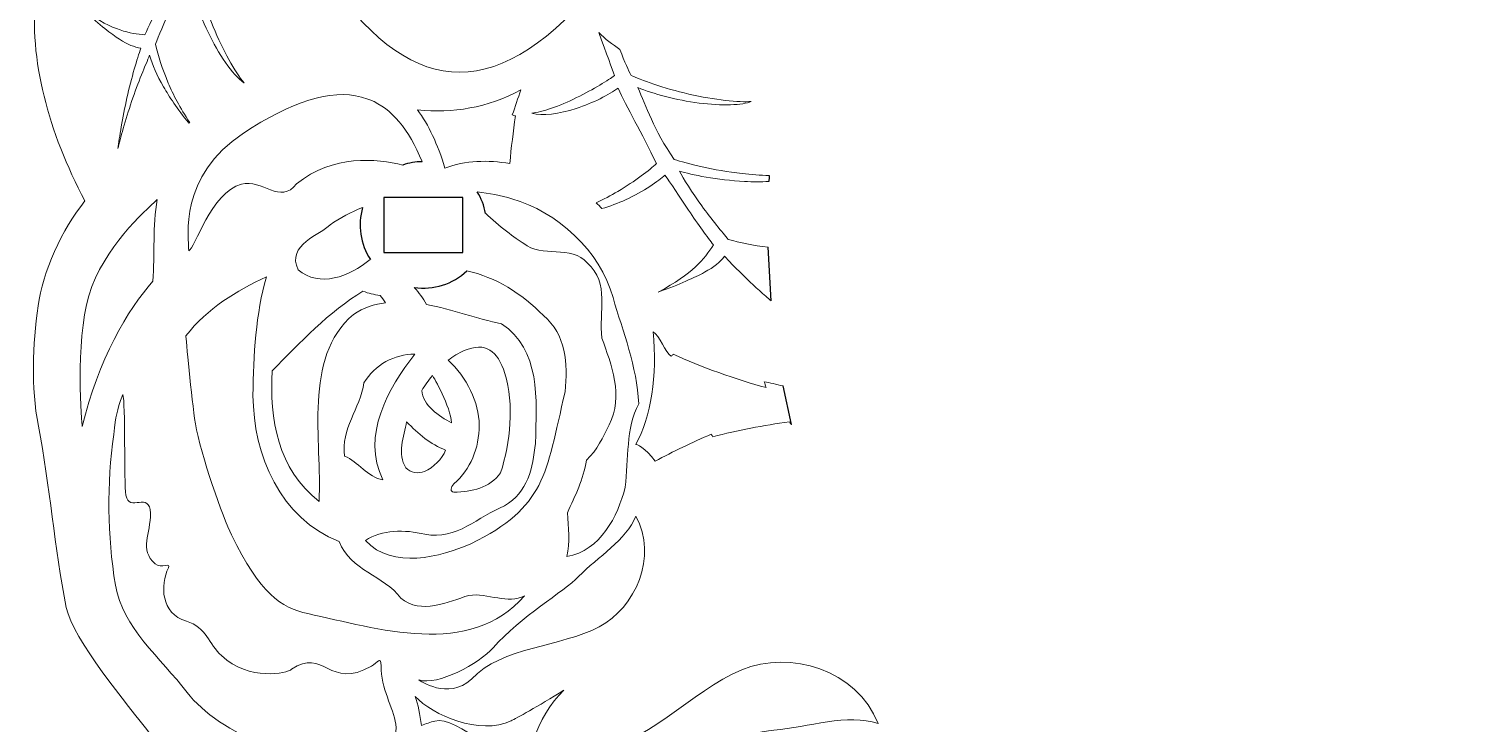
# Model space of a CAD drawing. Header units: millimetres. Extents: x 32 to 2906, y -191 to 651.
# Drawn here: x 31.8 to 306.7, y 208.8 to 340.5 of the extents above; entities that cross this region are included whole.
import ezdxf

# ---------------------------------------------------------------- set-up
doc = ezdxf.new("R2010")
doc.units = ezdxf.units.MM
doc.header["$MEASUREMENT"] = 0
doc.layers.add('Layer1', color=2, linetype='Continuous')

msp = doc.modelspace()

# ---------------------------------------------------------------- linework, layer by layer
at = {"lineweight": 9}
for points, knots in [([(326.16, 598.39), (326.16, 598.41), (326.15, 598.43), (326.15, 598.45), (326.15, 598.45), (336.06, 602.24), (344.12, 608.31), (355.26, 605.96), (355.26, 605.96), (364.96, 603.91), (372.09, 598.58), (376.52, 588.76), (376.52, 588.76), (380.18, 590.47), (384.1, 591.71), (388.08, 592.24), (388.08, 592.24), (394.66, 593.11), (410.94, 595.98), (416.66, 594.02), (416.66, 594.02), (427.66, 590.25), (438.17, 585.22), (449.13, 581.39), (449.13, 581.39), (456.38, 578.87), (462.88, 574.69), (468.92, 570.04), (468.92, 570.04), (473.94, 566.17), (479.25, 558.79), (481.68, 552.39), (481.68, 552.39), (495.09, 551.89), (507.3, 549.54), (518.05, 541.88), (518.05, 541.88), (531.31, 532.42), (543.67, 519.59), (539.01, 501.16), (539.01, 501.16), (538.49, 499.11), (543.29, 501.06), (545.14, 500.69), (545.14, 500.69), (554.88, 498.72), (567.78, 491.31), (574.46, 483.96), (574.46, 483.96), (592.78, 463.81), (604.38, 436.15), (615.18, 411.42), (615.18, 411.42), (618.58, 403.63), (616.34, 379.74), (615.87, 370.4), (615.87, 370.4), (615.7, 367.1), (615.19, 363.81), (614.41, 360.59), (614.41, 360.59), (630.31, 355.52), (635.56, 337.86), (634.52, 320.76), (634.52, 320.76), (633.81, 309.2), (629.12, 298.82), (620.46, 287.71), (620.46, 287.71), (621.96, 286.27), (623.47, 284.7), (624.53, 283.14), (624.53, 283.14), (629.4, 275.95), (632.9, 263.49), (632.58, 254.83), (632.58, 254.83), (632.22, 245.33), (631.04, 235.77), (627.69, 226.83), (627.69, 226.83), (622.57, 213.15), (618.98, 198.96), (613.79, 185.3), (613.79, 185.3), (612.12, 180.95), (591.45, 161.34), (591.47, 161.33), (591.47, 161.33), (590.05, 152.52), (591.93, 146.07), (586.5, 137.73), (586.5, 137.73), (579.78, 127.41), (573.27, 121.13), (557.9, 122.57), (557.9, 122.57), (557.54, 118.55), (556.65, 114.53), (555.12, 110.81), (555.12, 110.81), (552.57, 104.65), (546.99, 89.19), (542.37, 85.16), (542.37, 85.16), (533.61, 77.53), (524, 70.95), (515.2, 63.36), (515.2, 63.36), (509.4, 58.35), (502.52, 54.81), (495.47, 51.9), (495.47, 51.9), (489.61, 49.48), (480.55, 48.57), (473.8, 49.67), (473.8, 49.67), (466.77, 38.44), (457.04, 26.87), (444.81, 21.74), (444.81, 21.74), (430.47, 15.72), (413.77, 13.21), (400.78, 25.64), (400.78, 25.64), (399.72, 23.8), (398.55, 21.99), (397.3, 20.57), (397.3, 20.57), (390.73, 13.11), (377.87, 5.65), (368.16, 3.54), (368.16, 3.54), (357.47, 1.22), (346.45, -0.22), (335.51, 0.94), (335.51, 0.94), (318.71, 2.74), (301.77, 2.66), (284.97, 4.54), (284.97, 4.54), (276.63, 5.49), (256.91, 19.42), (249.11, 24.46), (249.11, 24.46), (246.34, 26.26), (243.74, 28.55), (241.34, 30.84), (241.34, 30.84), (223.91, 19.19), (210.88, 24.2), (197.87, 32.55), (197.87, 32.55), (187.34, 39.32), (180.28, 49.3), (175.21, 61.83), (175.21, 61.83), (173.21, 61.25), (171.09, 60.73), (169.2, 60.59), (169.2, 60.59), (160.55, 59.96), (148.01, 63.16), (140.67, 67.78), (140.67, 67.78), (132.62, 72.84), (124.93, 78.63), (118.86, 86.01), (118.86, 86.01), (109.58, 97.28), (99.08, 107.49), (89.85, 118.81), (89.85, 118.81), (85.58, 124.07), (82.14, 141.49), (80.3, 150.16), (80.3, 150.16), (80.29, 150.15), (80.27, 150.14), (80.25, 150.13), (80.25, 150.13), (72.55, 156.41), (65.58, 159.95), (61.54, 167.3), (61.54, 167.3), (55.54, 178.25), (57.25, 184.84), (63.47, 198.58), (63.47, 198.58), (60.16, 200.9), (57.12, 203.68), (54.67, 206.87), (54.67, 206.87), (50.61, 212.15), (40.01, 224.72), (38.84, 230.73), (38.84, 230.73), (36.6, 242.13), (35.71, 253.75), (33.54, 265.16), (33.54, 265.16), (32.1, 272.69), (32.47, 280.42), (33.48, 287.97), (33.48, 287.97), (34.32, 294.26), (38.06, 302.56), (42.38, 307.85), (42.38, 307.85), (35.39, 321.04), (31.76, 334.5), (33.03, 347.38), (33.03, 347.38), (34.37, 360.91), (42.38, 380.44), (58.08, 383.11), (58.08, 383.11), (57.02, 384.95), (56.03, 386.87), (55.43, 388.65), (55.43, 388.65), (52.26, 398.07), (52.23, 412.95), (55.25, 422.41), (55.25, 422.41), (58.59, 432.84), (62.84, 443.09), (69.33, 451.98), (69.33, 451.98), (79.28, 465.63), (87.69, 480.34), (97.72, 493.95), (97.72, 493.95), (102.71, 500.71), (124.63, 510.82), (132.89, 515.05), (132.89, 515.05), (135.84, 516.56), (138.94, 517.76), (142.12, 518.7), (142.12, 518.7), (138.79, 533.9), (149.03, 544.31), (161.29, 553.3), (161.29, 553.3), (172.33, 561.39), (188.95, 562.22), (202.21, 560.37), (202.21, 560.37), (202.71, 562.39), (203.31, 564.49), (204.13, 566.19), (204.13, 566.19), (207.92, 574), (216.96, 583.26), (224.63, 587.31), (224.63, 587.31), (233.03, 591.74), (241.9, 595.51), (251.32, 597.08), (251.32, 597.08), (265.72, 599.48), (279.81, 603.47), (294.23, 605.8), (294.23, 605.8), (300.85, 606.86), (317.71, 601.14), (326.16, 598.39)], [0, 0, 0, 0, 0.014706, 0.014706, 0.014706, 0.014706, 0.029412, 0.029412, 0.029412, 0.029412, 0.044118, 0.044118, 0.044118, 0.044118, 0.058824, 0.058824, 0.058824, 0.058824, 0.073529, 0.073529, 0.073529, 0.073529, 0.088235, 0.088235, 0.088235, 0.088235, 0.102941, 0.102941, 0.102941, 0.102941, 0.117647, 0.117647, 0.117647, 0.117647, 0.132353, 0.132353, 0.132353, 0.132353, 0.147059, 0.147059, 0.147059, 0.147059, 0.161765, 0.161765, 0.161765, 0.161765, 0.176471, 0.176471, 0.176471, 0.176471, 0.191176, 0.191176, 0.191176, 0.191176, 0.205882, 0.205882, 0.205882, 0.205882, 0.220588, 0.220588, 0.220588, 0.220588, 0.235294, 0.235294, 0.235294, 0.235294, 0.25, 0.25, 0.25, 0.25, 0.264706, 0.264706, 0.264706, 0.264706, 0.279412, 0.279412, 0.279412, 0.279412, 0.294118, 0.294118, 0.294118, 0.294118, 0.308824, 0.308824, 0.308824, 0.308824, 0.323529, 0.323529, 0.323529, 0.323529, 0.338235, 0.338235, 0.338235, 0.338235, 0.352941, 0.352941, 0.352941, 0.352941, 0.367647, 0.367647, 0.367647, 0.367647, 0.382353, 0.382353, 0.382353, 0.382353, 0.397059, 0.397059, 0.397059, 0.397059, 0.411765, 0.411765, 0.411765, 0.411765, 0.426471, 0.426471, 0.426471, 0.426471, 0.441176, 0.441176, 0.441176, 0.441176, 0.455882, 0.455882, 0.455882, 0.455882, 0.470588, 0.470588, 0.470588, 0.470588, 0.485294, 0.485294, 0.485294, 0.485294, 0.5, 0.5, 0.5, 0.5, 0.514706, 0.514706, 0.514706, 0.514706, 0.529412, 0.529412, 0.529412, 0.529412, 0.544118, 0.544118, 0.544118, 0.544118, 0.558824, 0.558824, 0.558824, 0.558824, 0.573529, 0.573529, 0.573529, 0.573529, 0.588235, 0.588235, 0.588235, 0.588235, 0.602941, 0.602941, 0.602941, 0.602941, 0.617647, 0.617647, 0.617647, 0.617647, 0.632353, 0.632353, 0.632353, 0.632353, 0.647059, 0.647059, 0.647059, 0.647059, 0.661765, 0.661765, 0.661765, 0.661765, 0.676471, 0.676471, 0.676471, 0.676471, 0.691176, 0.691176, 0.691176, 0.691176, 0.705882, 0.705882, 0.705882, 0.705882, 0.720588, 0.720588, 0.720588, 0.720588, 0.735294, 0.735294, 0.735294, 0.735294, 0.75, 0.75, 0.75, 0.75, 0.764706, 0.764706, 0.764706, 0.764706, 0.779412, 0.779412, 0.779412, 0.779412, 0.794118, 0.794118, 0.794118, 0.794118, 0.808824, 0.808824, 0.808824, 0.808824, 0.823529, 0.823529, 0.823529, 0.823529, 0.838235, 0.838235, 0.838235, 0.838235, 0.852941, 0.852941, 0.852941, 0.852941, 0.867647, 0.867647, 0.867647, 0.867647, 0.882353, 0.882353, 0.882353, 0.882353, 0.897059, 0.897059, 0.897059, 0.897059, 0.911765, 0.911765, 0.911765, 0.911765, 0.926471, 0.926471, 0.926471, 0.926471, 0.941176, 0.941176, 0.941176, 0.941176, 0.955882, 0.955882, 0.955882, 0.955882, 0.970588, 0.970588, 0.970588, 0.970588, 1, 1, 1, 1]), ([(84.81, 355.55), (73.62, 373.93), (83.49, 388.01), (85.04, 391.35), (85.04, 391.35), (86.36, 390.17), (83.68, 374.15), (90.31, 368.55), (90.31, 368.55), (94.9, 364.68), (102.45, 369.14), (104.06, 361.92), (104.06, 361.92), (112.8, 343.88), (135.14, 343.88), (135.14, 343.88), (135.14, 343.88), (116.36, 324.7), (100.51, 329.76), (84.81, 355.55)], [0, 0, 0, 0, 0.166667, 0.166667, 0.166667, 0.166667, 0.333333, 0.333333, 0.333333, 0.333333, 0.5, 0.5, 0.5, 0.5, 0.666667, 0.666667, 0.666667, 0.666667, 1, 1, 1, 1]), ([(69.44, 361.26), (67.6, 359.01), (65.42, 356.26), (63.35, 352.14), (63.35, 352.14), (63.72, 349.96), (64.88, 345.34), (66.72, 340.86), (66.72, 340.86), (68.47, 336.49), (70.88, 332.25), (72.57, 330.25), (72.57, 330.25), (72.56, 330.25), (72.55, 330.24), (72.53, 330.23), (72.53, 330.23), (70.35, 331.87), (67.67, 335.76), (65.74, 339.85), (65.74, 339.85), (63.72, 344.03), (62.45, 348.38), (62.03, 350.38), (62.03, 350.38), (61.2, 349.24), (59.85, 346.82), (58.64, 344.26), (58.64, 344.26), (57.41, 341.71), (56.35, 339.05), (55.76, 337.6), (55.76, 337.6), (56.32, 335.35), (56.99, 332.99), (58.18, 330.21), (58.18, 330.21), (59.13, 328.02), (60.39, 325.55), (62.26, 322.73), (62.26, 322.73), (62.21, 322.68), (62.15, 322.62), (62.1, 322.57), (62.1, 322.57), (59.83, 325.41), (58.38, 327.62), (57.3, 329.47), (57.3, 329.47), (55.98, 331.76), (55.27, 333.53), (54.65, 335.48), (54.65, 335.48), (53.88, 333.72), (52.44, 330.26), (51.24, 326.72), (51.24, 326.72), (50.03, 323.2), (49.07, 319.6), (48.64, 317.8), (48.64, 317.8), (48.9, 319.78), (49.49, 323.64), (50.35, 327.42), (50.35, 327.42), (51.17, 331.19), (52.32, 334.9), (52.99, 336.83), (52.99, 336.83), (51.72, 337.02), (50.55, 337.48), (48.94, 338.52), (48.94, 338.52), (47.35, 339.56), (45.26, 341.16), (42.27, 343.8), (42.27, 343.8), (47.89, 340.12), (50.89, 339.59), (53.77, 339.37), (53.77, 339.37), (54.38, 340.82), (55.61, 343.37), (56.91, 345.87), (56.91, 345.87), (58.22, 348.37), (59.58, 350.82), (60.25, 352.24), (60.25, 352.24), (58.93, 352.7), (56.12, 354.08), (53.41, 356.11), (53.41, 356.11), (50.68, 358.14), (48.07, 360.83), (47.09, 363.6), (47.09, 363.6), (48.34, 361.83), (51.15, 359.69), (54.02, 357.95), (54.02, 357.95), (56.91, 356.21), (59.86, 354.89), (61.29, 354.46), (61.29, 354.46), (64.18, 358.45), (66.53, 362.17), (68.48, 364.92), (68.48, 364.92), (68.71, 363.73), (69.04, 362.5), (69.44, 361.26)], [0, 0, 0, 0, 0.034483, 0.034483, 0.034483, 0.034483, 0.068966, 0.068966, 0.068966, 0.068966, 0.103448, 0.103448, 0.103448, 0.103448, 0.137931, 0.137931, 0.137931, 0.137931, 0.172414, 0.172414, 0.172414, 0.172414, 0.206897, 0.206897, 0.206897, 0.206897, 0.241379, 0.241379, 0.241379, 0.241379, 0.275862, 0.275862, 0.275862, 0.275862, 0.310345, 0.310345, 0.310345, 0.310345, 0.344828, 0.344828, 0.344828, 0.344828, 0.37931, 0.37931, 0.37931, 0.37931, 0.413793, 0.413793, 0.413793, 0.413793, 0.448276, 0.448276, 0.448276, 0.448276, 0.482759, 0.482759, 0.482759, 0.482759, 0.517241, 0.517241, 0.517241, 0.517241, 0.551724, 0.551724, 0.551724, 0.551724, 0.586207, 0.586207, 0.586207, 0.586207, 0.62069, 0.62069, 0.62069, 0.62069, 0.655172, 0.655172, 0.655172, 0.655172, 0.689655, 0.689655, 0.689655, 0.689655, 0.724138, 0.724138, 0.724138, 0.724138, 0.758621, 0.758621, 0.758621, 0.758621, 0.793103, 0.793103, 0.793103, 0.793103, 0.827586, 0.827586, 0.827586, 0.827586, 0.862069, 0.862069, 0.862069, 0.862069, 0.896552, 0.896552, 0.896552, 0.896552, 0.931034, 0.931034, 0.931034, 0.931034, 1, 1, 1, 1]), ([(172.58, 288.89), (172.25, 289.18), (171.91, 289.48), (171.57, 289.77), (171.57, 289.77), (168.29, 292.61), (165.26, 295.7), (163.72, 297.38), (163.72, 297.38), (162.85, 296.24), (161.78, 295.34), (159.91, 294.31), (159.91, 294.31), (158.03, 293.29), (155.34, 292.1), (151.15, 290.55), (151.15, 290.55), (157.77, 294.12), (159.89, 296.8), (161.63, 299.51), (161.63, 299.51), (160.53, 300.88), (158.68, 303.45), (156.92, 306.07), (156.92, 306.07), (155.15, 308.68), (153.47, 311.33), (152.42, 312.73), (152.42, 312.73), (151.27, 311.69), (148.42, 309.67), (144.97, 308.07), (144.97, 308.07), (143.53, 307.41), (142, 306.82), (140.46, 306.4), (140.46, 306.4), (140.11, 306.78), (139.75, 307.14), (139.37, 307.5), (139.37, 307.5), (140.73, 308.12), (142.14, 308.86), (143.49, 309.66), (143.49, 309.66), (146.73, 311.58), (149.61, 313.77), (150.8, 314.95), (150.8, 314.95), (148.01, 320.78), (145.16, 325.67), (143.55, 329.26), (143.55, 329.26), (141.86, 328.02), (138.77, 326.42), (135.58, 325.39), (135.58, 325.39), (132.38, 324.35), (129.1, 323.88), (127.2, 324.51), (127.2, 324.51), (128.99, 324.6), (132.46, 325.87), (135.67, 327.44), (135.67, 327.44), (138.89, 329), (141.83, 330.83), (142.83, 331.64), (142.83, 331.64), (142.5, 332.8), (141.28, 335.83), (139.85, 339.79), (141.09, 338.59), (142.45, 337.52), (143.89, 336.56), (143.89, 336.56), (144.77, 334.21), (145.54, 332.47), (146, 331.66), (146, 331.66), (147.67, 330.88), (152.21, 329.19), (156.98, 328.12), (156.98, 328.12), (161.73, 327.01), (166.68, 326.52), (168.76, 326.71), (168.76, 326.71), (167.23, 326), (163.21, 325.86), (158.91, 326.42), (158.91, 326.42), (154.61, 326.94), (150.07, 328.2), (147.31, 329.34), (147.31, 329.34), (148.83, 325.86), (150.27, 321.35), (154.18, 315.73), (154.18, 315.73), (156.52, 314.94), (161.68, 313.62), (167.07, 313.05), (167.07, 313.05), (168.79, 312.85), (170.54, 312.72), (172.21, 312.67)], [0.5235958, 0.5235958, 0.5235958, 0.5235958, 0.5263158, 0.5263158, 0.5263158, 0.5263158, 0.5526316, 0.5526316, 0.5526316, 0.5526316, 0.5789474, 0.5789474, 0.5789474, 0.5789474, 0.6052632, 0.6052632, 0.6052632, 0.6052632, 0.6315789, 0.6315789, 0.6315789, 0.6315789, 0.6578947, 0.6578947, 0.6578947, 0.6578947, 0.6842105, 0.6842105, 0.6842105, 0.6842105, 0.7105263, 0.7105263, 0.7105263, 0.7105263, 0.7368421, 0.7368421, 0.7368421, 0.7368421, 0.7631579, 0.7631579, 0.7631579, 0.7631579, 0.7894737, 0.7894737, 0.7894737, 0.7894737, 0.8157895, 0.8157895, 0.8157895, 0.8157895, 0.8421053, 0.8421053, 0.8421053, 0.8421053, 0.8684211, 0.8684211, 0.8684211, 0.8684211, 0.8947368, 0.8947368, 0.8947368, 0.8947368, 0.9210526, 0.9210526, 0.9210526, 0.9210526, 0.9473684, 0.9473684, 0.9473684, 0.9473684, 1, 1, 1, 1.0263158, 1.0263158, 1.0263158, 1.0263158, 1.0526316, 1.0526316, 1.0526316, 1.0526316, 1.0789474, 1.0789474, 1.0789474, 1.0789474, 1.1052632, 1.1052632, 1.1052632, 1.1052632, 1.1315789, 1.1315789, 1.1315789, 1.1315789, 1.1578947, 1.1578947, 1.1578947, 1.1578947, 1.1842105, 1.1842105, 1.1842105, 1.1842105, 1.2105263, 1.2105263, 1.2105263, 1.2105263, 1.2189754, 1.2189754, 1.2189754, 1.2189754]), ([(102.7, 314.66), (97.73, 315.9), (89.48, 316.68), (82.53, 311.09), (82.53, 311.09), (79.41, 307.07), (76.03, 312.07), (72.05, 311.01), (72.05, 311.01), (66.27, 309.48), (63.22, 298.73), (62.06, 298.39), (62.06, 298.39), (62.07, 300.92), (60.08, 312.58), (72.44, 320.71), (72.44, 320.71), (81.52, 326.68), (88.96, 329.11), (94.85, 327.56), (95.38, 327.37), (95.92, 327.19), (96.46, 327.02), (96.46, 327.02), (100.58, 325.34), (103.86, 321.49), (106.35, 315.3)], [0.2941895, 0.2941895, 0.2941895, 0.2941895, 0.375, 0.375, 0.375, 0.375, 0.5, 0.5, 0.5, 0.5, 0.625, 0.625, 0.625, 0.625, 0.75, 0.75, 0.75, 0.75, 1, 1, 1, 1.125, 1.125, 1.125, 1.125, 1.2375395, 1.2375395, 1.2375395, 1.2375395]), ([(105.5, 325.14), (112.23, 324.44), (118.66, 325.48), (125.09, 328.93), (125.09, 328.93), (124.54, 327.34), (124, 325.75), (123.46, 324.15), (123.46, 324.15), (123.65, 324.09), (123.85, 324.03), (124.04, 323.97), (124.04, 323.97), (123.63, 320.99), (123.28, 317.97), (122.98, 314.94), (122.98, 314.94), (118.87, 315.63), (114.55, 315.56), (110.69, 314.09), (110.69, 314.09), (109.3, 318.64), (107.57, 322.26), (105.5, 325.14)], [0, 0, 0, 0, 0.142857, 0.142857, 0.142857, 0.142857, 0.285714, 0.285714, 0.285714, 0.285714, 0.428571, 0.428571, 0.428571, 0.428571, 0.571429, 0.571429, 0.571429, 0.571429, 0.714286, 0.714286, 0.714286, 0.714286, 1, 1, 1, 1]), ([(172.15, 311.53), (170.64, 311.46), (169.08, 311.46), (167.54, 311.55), (167.54, 311.55), (162.35, 311.78), (157.39, 312.86), (155.21, 313.5), (155.21, 313.5), (155.88, 312.08), (157.55, 309.45), (159.42, 306.9), (159.42, 306.9), (161.27, 304.35), (163.33, 301.87), (164.43, 300.53), (164.43, 300.53), (166.69, 299.95), (169.09, 299.41), (171.99, 299.08)], [1.2553302, 1.2553302, 1.2553302, 1.2553302, 1.2631579, 1.2631579, 1.2631579, 1.2631579, 1.2894737, 1.2894737, 1.2894737, 1.2894737, 1.3157895, 1.3157895, 1.3157895, 1.3157895, 1.3421053, 1.3421053, 1.3421053, 1.3421053, 1.3657438, 1.3657438, 1.3657438, 1.3657438]), ([(43.13, 289.87), (40.43, 280.9), (41.84, 265.34), (41.87, 265.07), (41.87, 265.07), (44.82, 277.67), (50.56, 287.31), (55.27, 292.63), (55.27, 292.63), (55.6, 297.81), (55.25, 303.01), (56.06, 308.15), (56.06, 308.15), (53.67, 305.7), (45.94, 299.23), (43.13, 289.87)], [0, 0, 0, 0, 0.2, 0.2, 0.2, 0.2, 0.4, 0.4, 0.4, 0.4, 0.6, 0.6, 0.6, 0.6, 1, 1, 1, 1]), ([(118.37, 305.5), (120.81, 303.17), (124.12, 300.68), (125.62, 299.78), (125.62, 299.78), (128.95, 297.05), (134.75, 299.58), (137.68, 296.09), (137.68, 296.09), (142.02, 292.31), (139.8, 286.7), (140.46, 281.84), (140.46, 281.84), (142.24, 276.86), (144.67, 270.84), (141.84, 265.4), (141.84, 265.4), (140.65, 263.05), (139.6, 260.64), (137.51, 258.69), (137.51, 258.69), (136.96, 255.03), (135.38, 251.94), (133.92, 248.69), (133.92, 248.69), (134.13, 245.98), (134.4, 243.13), (133.83, 240.4), (133.83, 240.4), (140.13, 241.54), (143.52, 248.01), (144.88, 253.54), (145.53, 258.97), (144.99, 264.73), (147.44, 269.35), (147.44, 269.35), (147.12, 276.59), (144.48, 282.9), (142.57, 289.52), (142.57, 289.52), (140.22, 298.36), (131.9, 305.82), (123.39, 308.27), (123.39, 308.27), (121.29, 308.86), (119.08, 309.3), (116.81, 309.57)], [0.3402121, 0.3402121, 0.3402121, 0.3402121, 0.3846154, 0.3846154, 0.3846154, 0.3846154, 0.4615385, 0.4615385, 0.4615385, 0.4615385, 0.5384615, 0.5384615, 0.5384615, 0.5384615, 0.6153846, 0.6153846, 0.6153846, 0.6153846, 0.6923077, 0.6923077, 0.6923077, 0.6923077, 0.7692308, 0.7692308, 0.7692308, 0.7692308, 0.8461538, 0.8461538, 0.8461538, 0.8461538, 1, 1, 1, 1.0769231, 1.0769231, 1.0769231, 1.0769231, 1.1538462, 1.1538462, 1.1538462, 1.1538462, 1.2307692, 1.2307692, 1.2307692, 1.2307692, 1.2950165, 1.2950165, 1.2950165, 1.2950165]), ([(95.04, 306.62), (92.87, 305.76), (90.79, 304.61), (88.9, 303.33), (88.9, 303.33), (87.18, 301.51), (80.48, 299.53), (82.84, 294.8), (82.84, 294.8), (86.85, 291.37), (92.52, 293.44), (96.52, 296.75)], [1.3820398, 1.3820398, 1.3820398, 1.3820398, 1.4285714, 1.4285714, 1.4285714, 1.4285714, 1.5714286, 1.5714286, 1.5714286, 1.5714286, 1.7054403, 1.7054403, 1.7054403, 1.7054403]), ([(104.87, 291.43), (105.75, 290.47), (106.52, 289.38), (107.19, 288.23), (107.19, 288.23), (112.03, 287.32), (116.88, 285.46), (121.42, 284.55), (121.42, 284.55), (128.8, 279.68), (128.16, 270.29), (127.84, 261.87), (127.84, 261.87), (127.38, 257.22), (126.42, 252.6), (121.96, 250), (121.96, 250), (116.96, 248.08), (112.96, 243.4), (106.86, 244.65), (106.86, 244.65), (103.08, 245.5), (98.7, 245.6), (95.6, 243.42), (95.6, 243.42), (100.76, 237.9), (109.82, 240.31), (115.62, 242.83), (115.62, 242.83), (129.8, 249.85), (129.77, 255.75), (133.47, 271.64), (133.47, 271.64), (134.05, 277.13), (133.64, 282.46), (129.37, 286.1), (129.37, 286.1), (125.22, 290.31), (120.36, 293.39), (114.83, 294.6)], [0.1719653, 0.1719653, 0.1719653, 0.1719653, 0.2307692, 0.2307692, 0.2307692, 0.2307692, 0.3076923, 0.3076923, 0.3076923, 0.3076923, 0.3846154, 0.3846154, 0.3846154, 0.3846154, 0.4615385, 0.4615385, 0.4615385, 0.4615385, 0.5384615, 0.5384615, 0.5384615, 0.5384615, 0.6153846, 0.6153846, 0.6153846, 0.6153846, 0.6923077, 0.6923077, 0.6923077, 0.6923077, 0.7692308, 0.7692308, 0.7692308, 0.7692308, 0.8461538, 0.8461538, 0.8461538, 0.8461538, 0.9505463, 0.9505463, 0.9505463, 0.9505463]), ([(102.3, 232.53), (99.06, 236.82), (92.81, 237.72), (90.62, 243.23), (90.62, 243.23), (79.51, 247.51), (74.29, 259.76), (74.26, 270.96), (74.26, 270.96), (74.32, 278.61), (74.82, 286.52), (76.81, 293.43), (76.81, 293.43), (71.09, 290.81), (65.63, 287.52), (61.53, 282.26), (61.53, 282.26), (61.53, 282.16), (62.56, 270.41), (63.34, 265.58), (63.34, 265.58), (64.27, 259.82), (68.66, 247.58), (70.17, 244.51), (70.17, 244.51), (75.68, 233.33), (79.56, 230.68), (84.64, 229.58), (84.64, 229.58), (97.79, 226.76), (115.49, 220.98), (125.78, 232.96), (125.78, 232.96), (122.7, 231.23), (118.8, 233.55), (115.22, 233.04), (115.22, 233.04), (111.33, 231.84), (106.16, 229.27), (102.3, 232.53)], [0, 0, 0, 0, 0.090909, 0.090909, 0.090909, 0.090909, 0.181818, 0.181818, 0.181818, 0.181818, 0.272727, 0.272727, 0.272727, 0.272727, 0.363636, 0.363636, 0.363636, 0.363636, 0.454545, 0.454545, 0.454545, 0.454545, 0.545455, 0.545455, 0.545455, 0.545455, 0.636364, 0.636364, 0.636364, 0.636364, 0.727273, 0.727273, 0.727273, 0.727273, 0.818182, 0.818182, 0.818182, 0.818182, 1, 1, 1, 1]), ([(95.13, 290.74), (88.73, 286.84), (83.09, 280.95), (77.92, 275.63), (77.92, 275.63), (77.36, 266.52), (78.97, 256.93), (86.79, 250.84), (86.79, 250.84), (87.43, 262.57), (83.64, 277.94), (93.31, 286.34), (93.31, 286.34), (95.28, 287.58), (97.33, 288.26), (99.41, 288.55), (99.41, 288.55), (99.1, 289.03), (98.77, 289.5), (98.41, 289.91), (98.41, 289.91), (97.21, 290.11), (96.15, 290.28), (95.13, 290.74)], [0, 0, 0, 0, 0.142857, 0.142857, 0.142857, 0.142857, 0.285714, 0.285714, 0.285714, 0.285714, 0.428571, 0.428571, 0.428571, 0.428571, 0.571429, 0.571429, 0.571429, 0.571429, 0.714286, 0.714286, 0.714286, 0.714286, 1, 1, 1, 1]), ([(117.19, 265.36), (117.18, 260.9), (115.56, 256.97), (112.4, 254.21), (112.4, 254.21), (111.73, 253.62), (111.66, 252.6), (112.38, 252.62), (112.38, 252.62), (115.83, 252.7), (119.15, 253.35), (121.24, 256.28), (121.24, 256.28), (123.08, 262.02), (123.87, 269.23), (122.03, 275.14), (122.03, 275.14), (120.68, 279.48), (118.41, 281.16), (114.34, 279.46), (114.34, 279.46), (113.26, 279.01), (112.25, 278.37), (111.29, 277.64), (111.29, 277.64), (114.85, 274.43), (117.14, 269.61), (117.19, 265.36)], [0, 0, 0, 0, 0.125, 0.125, 0.125, 0.125, 0.25, 0.25, 0.25, 0.25, 0.375, 0.375, 0.375, 0.375, 0.5, 0.5, 0.5, 0.5, 0.625, 0.625, 0.625, 0.625, 0.75, 0.75, 0.75, 0.75, 1, 1, 1, 1]), ([(176.46, 265.44), (176.44, 265.44), (176.42, 265.44), (176.39, 265.44), (176.39, 265.44), (176.27, 265.61), (176.15, 265.78), (176.03, 265.95), (176.03, 265.95), (171.12, 265.28), (166.27, 264.34), (161.49, 263.13), (161.49, 263.13), (161.4, 263.29), (161.31, 263.46), (161.22, 263.62), (161.22, 263.62), (157.58, 262.04), (154.02, 260.33), (150.54, 258.47), (150.54, 258.47), (148.75, 261.13), (146.9, 261.7), (146.9, 261.7), (146.9, 261.7), (149.74, 266.81), (151.02, 274.78), (150.19, 283.03), (150.19, 283.03), (151.36, 282.34), (152.55, 279.05), (153.6, 278.39), (153.6, 278.39), (153.74, 278.52), (153.88, 278.65), (154.01, 278.78), (154.01, 278.78), (158.98, 276.46), (166.18, 273.92), (171.6, 272.45), (171.6, 272.45), (171.49, 272.82), (171.38, 273.19), (171.27, 273.55), (171.27, 273.55), (172.3, 273.35), (173.53, 273.06), (174.87, 272.76)], [0.333171, 0.333171, 0.333171, 0.333171, 0.3333333, 0.3333333, 0.3333333, 0.3333333, 0.3703704, 0.3703704, 0.3703704, 0.3703704, 0.4074074, 0.4074074, 0.4074074, 0.4074074, 0.4444444, 0.4444444, 0.4444444, 0.4444444, 0.4814815, 0.4814815, 0.4814815, 0.4814815, 0.5185185, 0.5185185, 0.5185185, 0.5185185, 0.5555556, 0.5555556, 0.5555556, 0.5555556, 0.5925926, 0.5925926, 0.5925926, 0.5925926, 0.6296296, 0.6296296, 0.6296296, 0.6296296, 0.6666667, 0.6666667, 0.6666667, 0.6666667, 0.7037037, 0.7037037, 0.7037037, 0.7037037, 0.7161668, 0.7161668, 0.7161668, 0.7161668]), ([(104.95, 278.78), (101.12, 278.84), (97.4, 276.77), (95.3, 273.34), (95.3, 273.34), (94.62, 268.48), (90.86, 264.58), (91.65, 259.43), (91.65, 259.43), (94.15, 258.45), (96.04, 255.44), (98.92, 254.93), (98.92, 254.93), (94.77, 263.45), (99.92, 272.31), (104.95, 278.78)], [0, 0, 0, 0, 0.2, 0.2, 0.2, 0.2, 0.4, 0.4, 0.4, 0.4, 0.6, 0.6, 0.6, 0.6, 1, 1, 1, 1]), ([(108.3, 274.73), (107.54, 273.8), (106.85, 272.85), (106.28, 271.9), (106.28, 271.9), (106.42, 269.12), (109.64, 266.97), (111.9, 265.78), (111.9, 265.78), (111.77, 268.77), (108.62, 274.44), (108.3, 274.73)], [0, 0, 0, 0, 0.25, 0.25, 0.25, 0.25, 0.5, 0.5, 0.5, 0.5, 1, 1, 1, 1]), ([(48.16, 235), (49.48, 226.91), (56.76, 221.17), (61.75, 214.64), (61.75, 214.64), (67.85, 206.7), (83.63, 200.39), (93.97, 201.49), (93.97, 201.49), (97.43, 201.86), (101.95, 204.7), (101.35, 208.61), (101.35, 208.61), (100.87, 211.78), (98.51, 215.41), (98.57, 219.65), (98.57, 219.65), (98.6, 221.57), (97.83, 220.27), (96.72, 219.62), (96.72, 219.62), (88.83, 214.96), (87.56, 223.29), (81.59, 219.02), (81.59, 219.02), (80.8, 218.23), (73.52, 216.73), (68.26, 221.62), (68.26, 221.62), (66, 223.73), (65.39, 227.02), (61.62, 228.15), (61.62, 228.15), (56.76, 229.61), (56.64, 234.93), (58.21, 238.25), (58.21, 238.25), (58.76, 239.42), (56.87, 238.01), (55.71, 239.02), (55.71, 239.02), (52.59, 241.7), (54.87, 244.77), (54.81, 248.62), (54.81, 248.62), (54.74, 252.92), (50.72, 248.63), (50.16, 252.06), (50.16, 252.06), (49.75, 254.5), (50.08, 269.74), (49.57, 271.13), (49.57, 271.13), (48.29, 267.72), (48.33, 267.33), (47.83, 263.58), (47.83, 263.58), (46.56, 254.1), (46.61, 244.45), (48.16, 235)], [0, 0, 0, 0, 0.0625, 0.0625, 0.0625, 0.0625, 0.125, 0.125, 0.125, 0.125, 0.1875, 0.1875, 0.1875, 0.1875, 0.25, 0.25, 0.25, 0.25, 0.3125, 0.3125, 0.3125, 0.3125, 0.375, 0.375, 0.375, 0.375, 0.4375, 0.4375, 0.4375, 0.4375, 0.5, 0.5, 0.5, 0.5, 0.5625, 0.5625, 0.5625, 0.5625, 0.625, 0.625, 0.625, 0.625, 0.6875, 0.6875, 0.6875, 0.6875, 0.75, 0.75, 0.75, 0.75, 0.8125, 0.8125, 0.8125, 0.8125, 0.875, 0.875, 0.875, 0.875, 1, 1, 1, 1]), ([(103.41, 265.96), (102.91, 263.29), (101.52, 259.75), (103.29, 257.25), (103.29, 257.25), (104.09, 256.28), (105.71, 256.05), (106.8, 256.56), (106.8, 256.56), (108.53, 257.25), (110.19, 258.94), (110.77, 260.6), (110.77, 260.6), (108, 261.67), (105.62, 263.64), (103.41, 265.96)], [0, 0, 0, 0, 0.2, 0.2, 0.2, 0.2, 0.4, 0.4, 0.4, 0.4, 0.6, 0.6, 0.6, 0.6, 1, 1, 1, 1]), ([(115.7, 217.16), (121.49, 223.36), (132.66, 223.2), (139.93, 227.08), (139.93, 227.08), (146.86, 230.76), (151.13, 240.36), (146.87, 248.09), (146.87, 248.09), (145.14, 243.5), (139.7, 240.37), (136.05, 236.63), (136.05, 236.63), (133.13, 233.66), (125.08, 229.01), (119.84, 223.11), (119.84, 223.11), (117.14, 220.08), (109.27, 215.83), (105.73, 217.01), (105.73, 217.01), (105.73, 217.01), (111.3, 213.01), (115.7, 217.16)], [0, 0, 0, 0, 0.142857, 0.142857, 0.142857, 0.142857, 0.285714, 0.285714, 0.285714, 0.285714, 0.428571, 0.428571, 0.428571, 0.428571, 0.571429, 0.571429, 0.571429, 0.571429, 0.714286, 0.714286, 0.714286, 0.714286, 1, 1, 1, 1]), ([(137.95, 203.48), (148.59, 204.08), (157.41, 215), (166.99, 218.91), (166.99, 218.91), (176.13, 222.64), (188.83, 219.06), (192.88, 208.72), (192.88, 208.72), (187.06, 210.73), (179.65, 208.01), (173.11, 207.48), (173.11, 207.48), (167.89, 207.05), (156.93, 203.01), (147.02, 202.69), (147.02, 202.69), (141.91, 202.52), (131.49, 198.34), (129.78, 193.95), (129.78, 193.95), (129.78, 193.95), (130.39, 202.56), (137.95, 203.48)], [0, 0, 0, 0, 0.142857, 0.142857, 0.142857, 0.142857, 0.285714, 0.285714, 0.285714, 0.285714, 0.428571, 0.428571, 0.428571, 0.428571, 0.571429, 0.571429, 0.571429, 0.571429, 0.714286, 0.714286, 0.714286, 0.714286, 1, 1, 1, 1]), ([(133.26, 215.03), (128.24, 211.97), (124.22, 209.7), (123.24, 209.24), (123.24, 209.24), (117.29, 206.44), (108.31, 210.34), (105.02, 213.86), (105.02, 213.86), (105.58, 212.39), (105.99, 210.44), (106.21, 208.38), (106.21, 208.38), (107.04, 208.7), (107.89, 208.98), (108.77, 209.21), (108.77, 209.21), (112.74, 210.25), (122.84, 201.72), (126.17, 195.8), (126.17, 195.8), (125.52, 200.92), (127.93, 210.21), (133.26, 215.03)], [0, 0, 0, 0, 0.142857, 0.142857, 0.142857, 0.142857, 0.285714, 0.285714, 0.285714, 0.285714, 0.428571, 0.428571, 0.428571, 0.428571, 0.571429, 0.571429, 0.571429, 0.571429, 0.714286, 0.714286, 0.714286, 0.714286, 1, 1, 1, 1])]:
    msp.add_open_spline(points, degree=3, knots=knots, dxfattribs=at)
at = {"layer": 'Layer1'}
for p, q in [((172.58, 288.89), (171.99, 299.08)), ((176.46, 265.44), (174.87, 272.76))]:
    msp.add_line(p, q, dxfattribs=at)
msp.add_lwpolyline([(99.08, 298.1), (114.08, 298.1), (114.08, 308.5), (99.08, 308.5)], close=True, dxfattribs=at)
for centre, radius, start, end in [((106.58, 303.3), 12, 91.0544, 108.8328), ((332.62, 303.3), 160.69, 176.6579, 177.0671), ((106.58, 303.3), 12, 10.5578, 31.4543), ((106.58, 303.3), 12, 163.9614, 213.112), ((106.58, 303.3), 12, 261.813, 313.4818)]:
    msp.add_arc(centre, radius, start, end, dxfattribs=at)

doc.saveas('drawing.dxf')
